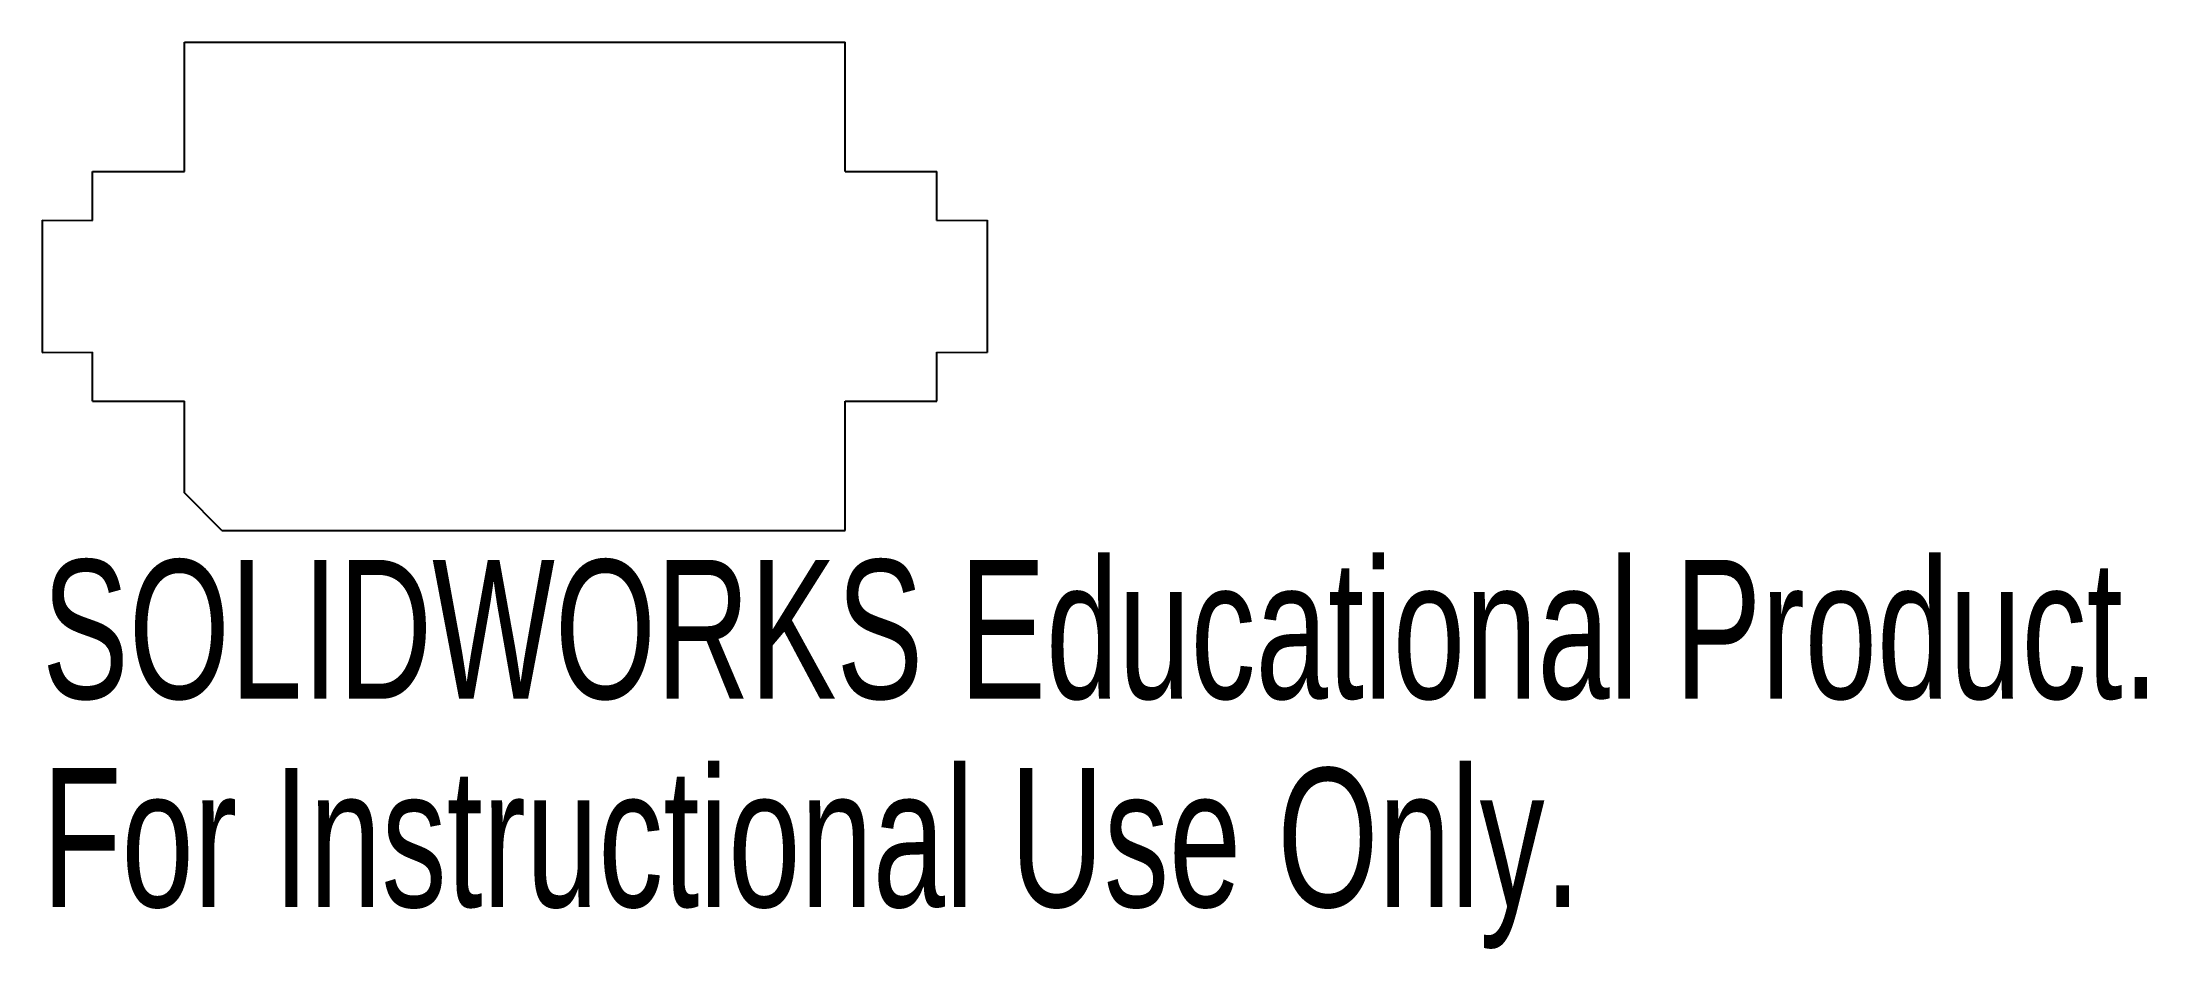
# Model space of a CAD drawing. Header units: millimetres. Extents: x -16.5 to 56.8, y -23.1 to 8.5.
import ezdxf

# ---------------------------------------------------------------- set-up
doc = ezdxf.new("R2010")
doc.units = ezdxf.units.MM
doc.styles.add('SLDTEXTSTYLE0', font='TXT', dxfattribs={"width": 0.7})

msp = doc.modelspace()

# ---------------------------------------------------------------- linework, layer by layer
at = {"color": 7, "linetype": 'Continuous'}
for p, q in [((-11.498, 8.501), (11.498, 8.501)), ((-11.498, 4), (-11.498, 8.501)), ((11.498, 4), (11.498, 8.501)), ((-14.699, 4), (-11.498, 4)), ((-14.699, 2.292), (-14.699, 4)), ((11.498, 4), (14.699, 4)), ((14.699, 2.292), (14.699, 4)), ((-16.451, 2.303), (-14.699, 2.292)), ((-16.451, 2.303), (-16.451, -2.303)), ((14.699, 2.292), (16.451, 2.303)), ((16.451, 2.303), (16.451, -2.303)), ((-16.451, -2.303), (-14.699, -2.292)), ((-14.699, -4), (-14.699, -2.292)), ((14.699, -2.292), (16.451, -2.303)), ((14.699, -4), (14.699, -2.292)), ((-14.699, -4), (-11.498, -4)), ((-11.498, -7.192), (-11.498, -4)), ((11.498, -8.501), (11.498, -4)), ((11.498, -4), (14.699, -4)), ((-10.189, -8.501), (-11.498, -7.192)), ((-10.189, -8.501), (11.498, -8.501))]:
    msp.add_line(p, q, dxfattribs=at)

# ---------------------------------------------------------------- texts
at = {"color": 7, "linetype": 'Continuous', "char_height": 4.83362, "attachment_point": 1, "style": 'SLDTEXTSTYLE0'}
for s, insert in [('SOLIDWORKS Educational Product.', (-16.451, -9.521)), ('For Instructional Use Only.', (-16.451, -16.771))]:
    msp.add_mtext(s, dxfattribs=dict(at, insert=insert))

doc.saveas('drawing.dxf')
